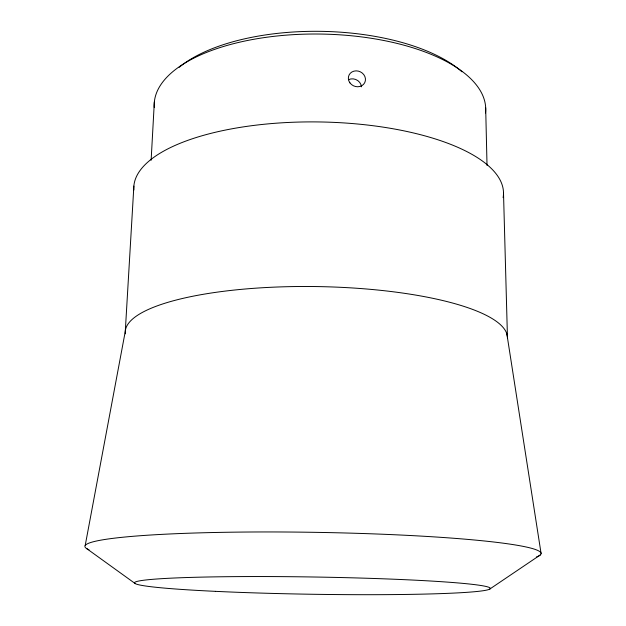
<?xml version="1.0" encoding="UTF-8"?>
<svg xmlns="http://www.w3.org/2000/svg" width="626" height="626" viewBox="0 0 626 626"><rect width="100%" height="100%" fill="white"/><g stroke="black" fill="none" stroke-linecap="round" stroke-linejoin="round"><path stroke-width="0.94" d="M151.124 160.287L154.34 102.046M133.87 186.094L125.278 331.428L85.199 545.496M489.806 589.035L540.285 554.957M86.599 548.54L135.083 583.487M506.864 333.901L541.083 553.462M503.5 192.651L507.483 338.4M485.674 107.766L487.028 165.413M133.839 189.975A184.881 68.758 0.9 0 1 322.226 122A184.881 68.758 0.9 0 1 503.116 197.644M125.356 333.815A191.141 48.46 0.9 0 1 312.844 286.52A191.141 48.46 0.9 0 1 507.49 337.641M89.009 549.769A228.114 17.63 0.9 0 1 314.291 532.327A228.114 17.63 0.9 0 1 536.482 556.952M348.479 79.721A8.592 7.7 23.8 0 1 361.437 86.826M179.177 67.318A159.442 71.043 0.9 0 1 321.161 31.347A159.442 71.043 0.9 0 1 461.925 71.771M154.286 107.523A165.78 73.156 0.9 0 1 321.365 34.062A165.78 73.156 0.9 0 1 485.51 112.962M215.36 591.343A177.87 8.639 0.9 0 0 490.033 588.87A177.87 8.639 0.9 0 0 231.925 576.656A177.87 8.639 0.9 0 0 215.36 591.343M349.95 82.882A8.717 7.786 24.5 0 0 364.708 82.71A8.717 7.786 24.5 0 0 356.077 70.863A8.717 7.786 24.5 0 0 349.95 82.882"/></g></svg>
